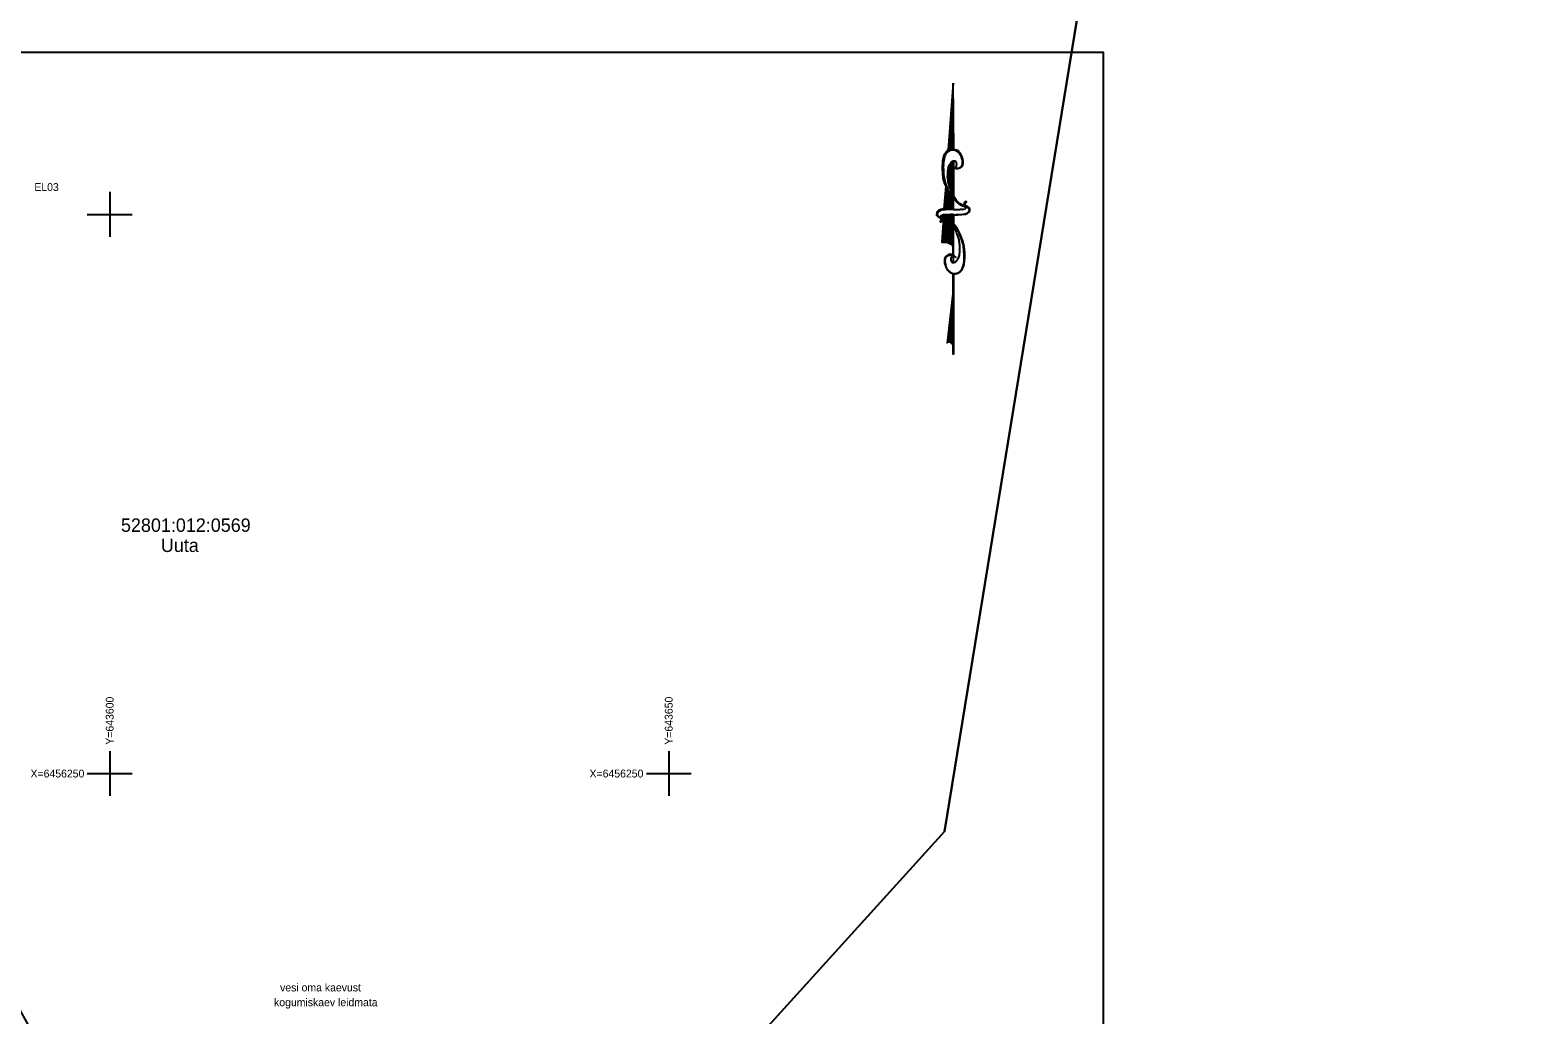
# Model space of a CAD drawing. Extents: x 642646 to 644682, y 6455426 to 6458531.
# Drawn here: x 643592.9 to 643727.7, y 6456228.4 to 6456316.5 of the extents above; entities that cross this region are included whole.
import ezdxf

# ---------------------------------------------------------------- set-up
doc = ezdxf.new("R2010")
doc.units = 0
for name, color, linetype in [('ALUSVORK', 7, 'Continuous'), ('KKAEV', 7, 'Continuous'), ('PIIR', 7, 'Continuous'), ('VKAEV', 7, 'Continuous'), ('VORK', 7, 'Continuous'), ('VORMISTUS', 7, 'Continuous')]:
    doc.layers.add(name, color=color, linetype=linetype)

msp = doc.modelspace()

# ---------------------------------------------------------------- linework, layer by layer
at = {"layer": 'PIIR'}
for points in [[(643594.18, 6456323.66), (643572.63, 6456263.51), (643610.25, 6456195.99), (643606.28, 6456193.22), (643617.99, 6456172.64), (643642.27, 6456124.44), (643673.03, 6456148.24), (643645.69, 6456178.45), (643629.89, 6456195.41), (643674.67, 6456244.82), (643699.3, 6456395.79), (643606.96, 6456405.84)], [(643699.3, 6456395.79), (643674.67, 6456244.82), (643629.89, 6456195.41), (643645.69, 6456178.45), (643694.66, 6456223.13), (643703.4, 6456210.8), (643711.8, 6456203.1), (643719.4, 6456198.1), (643725.5, 6456196.07), (643731.61, 6456194.38), (643738.1, 6456194.2), (643749.1, 6456196.1), (643775.5, 6456202.3), (643785.08, 6456204.32)]]:
    msp.add_lwpolyline(points, close=True, dxfattribs=at)
at = {"layer": 'VORK'}
for p, q in [((643600, 6456302), (643600, 6456298)), ((643598, 6456300), (643602, 6456300)), ((643600, 6456252), (643600, 6456248)), ((643650, 6456252), (643650, 6456248)), ((643598, 6456250), (643602, 6456250)), ((643648, 6456250), (643652, 6456250))]:
    msp.add_line(p, q, dxfattribs=at)
at = {"layer": 'VORMISTUS'}
for p, q in [((643675.45, 6456310.37), (643675.08, 6456305.67)), ((643675.45, 6456310.37), (643675.45, 6456305.73)), ((643675.34, 6456305.72), (643675.34, 6456309)), ((643675.39, 6456305.73), (643675.39, 6456309.57)), ((643675.43, 6456305.73), (643675.43, 6456310.14)), ((643675.25, 6456305.71), (643675.25, 6456307.85)), ((643675.3, 6456305.72), (643675.3, 6456308.42)), ((643675.12, 6456305.68), (643675.12, 6456306.13)), ((643675.16, 6456305.69), (643675.16, 6456306.7)), ((643675.21, 6456305.7), (643675.21, 6456307.28)), ((643675.46, 6456304.76), (643675.45, 6456300.44)), ((643674.95, 6456304.01), (643674.93, 6456303.69)), ((643674.94, 6456303.33), (643674.94, 6456303.45)), ((643674.98, 6456302.94), (643674.98, 6456304.04)), ((643675.03, 6456302.71), (643675.03, 6456304.21)), ((643675.07, 6456302.54), (643675.07, 6456304.34)), ((643675.12, 6456302.41), (643675.12, 6456304.42)), ((643675.16, 6456302.29), (643675.16, 6456304.5)), ((643675.21, 6456302.16), (643675.21, 6456304.57)), ((643675.25, 6456302.04), (643675.25, 6456304.62)), ((643675.3, 6456301.93), (643675.3, 6456304.65)), ((643675.34, 6456301.83), (643675.34, 6456304.68)), ((643675.39, 6456301.73), (643675.39, 6456304.71)), ((643675.43, 6456301.62), (643675.43, 6456304.74)), ((643674.81, 6456302.17), (643674.67, 6456300.39)), ((643674.84, 6456302.54), (643674.81, 6456302.17)), ((643674.81, 6456300.41), (643674.81, 6456302.12)), ((643674.85, 6456300.42), (643674.85, 6456302.51)), ((643674.9, 6456300.42), (643674.9, 6456302.4)), ((643674.94, 6456300.42), (643674.94, 6456302.28)), ((643674.98, 6456300.42), (643674.98, 6456302.17)), ((643675.03, 6456300.42), (643675.03, 6456302.09)), ((643674.72, 6456300.41), (643674.72, 6456300.96)), ((643674.76, 6456300.41), (643674.76, 6456301.54)), ((643675.07, 6456300.42), (643675.07, 6456302.02)), ((643675.12, 6456300.43), (643675.12, 6456301.94)), ((643675.16, 6456300.43), (643675.16, 6456301.87)), ((643675.21, 6456300.43), (643675.21, 6456301.79)), ((643675.25, 6456300.43), (643675.25, 6456301.72)), ((643675.3, 6456300.43), (643675.3, 6456301.66)), ((643675.34, 6456300.44), (643675.34, 6456301.6)), ((643675.39, 6456300.44), (643675.39, 6456301.54)), ((643675.43, 6456300.44), (643675.43, 6456301.48)), ((643674.64, 6456299.94), (643674.45, 6456297.53)), ((643674.63, 6456297.54), (643674.63, 6456299.82)), ((643674.67, 6456297.54), (643674.67, 6456299.94)), ((643674.72, 6456297.54), (643674.72, 6456299.95)), ((643674.76, 6456297.54), (643674.76, 6456299.95)), ((643674.81, 6456297.53), (643674.81, 6456299.95)), ((643674.85, 6456297.53), (643674.85, 6456299.96)), ((643674.9, 6456297.52), (643674.9, 6456299.96)), ((643674.94, 6456297.51), (643674.94, 6456299.96)), ((643674.98, 6456297.5), (643674.98, 6456299.97)), ((643675.03, 6456297.48), (643675.03, 6456299.97)), ((643675.07, 6456297.47), (643675.07, 6456299.97)), ((643675.12, 6456297.45), (643675.12, 6456299.97)), ((643675.16, 6456297.42), (643675.16, 6456299.97)), ((643675.21, 6456297.39), (643675.21, 6456299.97)), ((643675.25, 6456297.36), (643675.25, 6456299.97)), ((643675.3, 6456299.26), (643675.3, 6456299.97)), ((643675.34, 6456299.21), (643675.34, 6456299.97)), ((643675.39, 6456299.16), (643675.39, 6456299.97)), ((643675.43, 6456299.11), (643675.43, 6456299.96)), ((643675.45, 6456299.96), (643675.45, 6456299.9)), ((643675.45, 6456299.9), (643675.45, 6456299.09)), ((643674.49, 6456297.53), (643674.49, 6456298.1)), ((643674.54, 6456297.53), (643674.54, 6456298.68)), ((643674.58, 6456297.54), (643674.58, 6456299.25)), ((643675.3, 6456297.33), (643675.3, 6456299.24)), ((643675.34, 6456297.29), (643675.34, 6456299.17)), ((643675.39, 6456297.24), (643675.39, 6456299.11)), ((643675.43, 6456297.19), (643675.43, 6456299.04)), ((643675.45, 6456299.01), (643675.45, 6456298.73)), ((643675.45, 6456298.73), (643675.45, 6456297.17)), ((643674.45, 6456297.53), (643674.45, 6456297.53)), ((643675.45, 6456297.17), (643675.45, 6456295.69)), ((643675.44, 6456294.73), (643675.45, 6456292.89)), ((643675.45, 6456292.89), (643674.95, 6456288.61)), ((643675.43, 6456288.37), (643675.43, 6456292.74)), ((643675.45, 6456292.89), (643675.45, 6456288.25)), ((643675.3, 6456288.56), (643675.3, 6456291.59)), ((643675.34, 6456288.52), (643675.34, 6456291.98)), ((643675.39, 6456288.46), (643675.39, 6456292.36)), ((643675.12, 6456288.63), (643675.12, 6456290.06)), ((643675.16, 6456288.62), (643675.16, 6456290.45)), ((643675.21, 6456288.61), (643675.21, 6456290.83)), ((643675.25, 6456288.59), (643675.25, 6456291.21)), ((643674.98, 6456288.62), (643674.98, 6456288.92)), ((643675.03, 6456288.63), (643675.03, 6456289.3)), ((643675.07, 6456288.63), (643675.07, 6456289.68)), ((643675.45, 6456288.25), (643675.45, 6456287.54))]:
    msp.add_line(p, q, dxfattribs=at)
for points in [[(643413.55, 6456314.5), (643688.85, 6456314.5), (643688.85, 6456114.5), (643413.55, 6456114.5)], [(643675.45, 6456311.74), (643675, 6456305.78), (643674.8, 6456305.57), (643674.61, 6456305.26), (643674.49, 6456304.8), (643674.46, 6456304.11), (643674.53, 6456303.24), (643674.68, 6456302.73), (643674.77, 6456302.51), (643674.61, 6456300.49), (643674.35, 6456300.44), (643674.14, 6456300.34), (643673.98, 6456300.19), (643673.96, 6456299.93), (643674.14, 6456299.75), (643674.32, 6456299.63), (643674.41, 6456299.54), (643674.41, 6456299.45), (643674.31, 6456299.41), (643674.27, 6456299.38), (643674.31, 6456299.31), (643674.4, 6456299.36), (643674.5, 6456299.44), (643674.52, 6456299.54), (643674.48, 6456299.65), (643674.42, 6456299.76), (643674.43, 6456299.8), (643674.59, 6456299.71), (643674.42, 6456297.5), (643674.56, 6456297.51), (643674.77, 6456297.51), (643674.93, 6456297.48), (643675.08, 6456297.43), (643675.21, 6456297.35), (643675.35, 6456297.24), (643675.4, 6456297.16), (643675.4, 6456296.4), (643675.24, 6456296.44), (643675.03, 6456296.4), (643674.83, 6456296.29), (643674.72, 6456296.17), (643674.67, 6456295.99), (643674.66, 6456295.79), (643674.68, 6456295.59), (643674.74, 6456295.4), (643674.81, 6456295.23), (643674.93, 6456295.02), (643675.05, 6456294.89), (643675.21, 6456294.78), (643675.4, 6456294.72), (643675.4, 6456292.9), (643674.89, 6456288.52), (643675, 6456288.59), (643675.13, 6456288.6), (643675.3, 6456288.51), (643675.38, 6456288.38), (643675.4, 6456288.27), (643675.4, 6456287.52), (643675.49, 6456287.52), (643675.5, 6456294.69), (643675.65, 6456294.69), (643675.87, 6456294.73), (643676.07, 6456294.86), (643676.21, 6456295.02), (643676.33, 6456295.25), (643676.41, 6456295.52), (643676.46, 6456295.8), (643676.49, 6456296.12), (643676.48, 6456296.56), (643676.46, 6456296.9), (643676.39, 6456297.29), (643676.32, 6456297.59), (643676.1, 6456298.17), (643675.96, 6456298.45), (643675.83, 6456298.69), (643675.66, 6456298.94), (643675.49, 6456299.12), (643675.49, 6456299.96), (643675.87, 6456299.96), (643676.22, 6456299.98), (643676.55, 6456300.02), (643676.7, 6456300.09), (643676.86, 6456300.2), (643676.93, 6456300.32), (643676.94, 6456300.44), (643676.89, 6456300.57), (643676.8, 6456300.65), (643676.52, 6456300.85), (643676.49, 6456300.94), (643676.52, 6456301.01), (643676.59, 6456301.05), (643676.64, 6456301.08), (643676.62, 6456301.13), (643676.55, 6456301.15), (643676.47, 6456301.08), (643676.42, 6456301.01), (643676.41, 6456300.92), (643676.45, 6456300.81), (643676.48, 6456300.76), (643676.31, 6456300.83), (643676.08, 6456300.95), (643675.92, 6456301.07), (643675.73, 6456301.25), (643675.51, 6456301.61), (643675.51, 6456304.13), (643675.69, 6456304.09), (643675.87, 6456304.1), (643676.07, 6456304.16), (643676.24, 6456304.28), (643676.31, 6456304.43), (643676.33, 6456304.59), (643676.33, 6456304.71), (643676.3, 6456304.96), (643676.22, 6456305.19), (643676.13, 6456305.38), (643675.98, 6456305.56), (643675.85, 6456305.7), (643675.7, 6456305.75), (643675.5, 6456305.8)]]:
    msp.add_lwpolyline(points, close=True, dxfattribs=at)
for points in [[(643676.81, 6456300.56), (643676.61, 6456300.71), (643676.49, 6456300.79)], [(643674.1, 6456299.85), (643674.31, 6456299.7), (643674.42, 6456299.62)]]:
    msp.add_lwpolyline(points, dxfattribs=at)
for centre, radius, start, end in [((643677.09, 6456304.35), 2.54, 161.9783, 177.3741), ((643675.75, 6456304.79), 1.13, 138.7692, 161.9783), ((643675.35, 6456305.14), 0.588, 103.475, 138.7692), ((643675.39, 6456304.94), 0.795, 73.2347, 103.475), ((643675.53, 6456304.4), 0.364, 105.2375, 132.6362), ((643675.52, 6456304.46), 0.302, 76.4111, 105.2375), ((643675.54, 6456304.55), 0.21, 41.622, 76.4111), ((643675.42, 6456305.02), 0.71, 42.5083, 73.2347), ((643675.02, 6456304.65), 1.26, 19.5381, 42.5083), ((643674.93, 6456304.63), 1.34, 353.8516, 19.5381), ((643681.12, 6456304.17), 6.56, 177.3741, 185.2393), ((643677.63, 6456303.85), 3.06, 185.2393, 196.7699), ((643676.83, 6456303.65), 1.9, 166.4566, 180.1663), ((643680.16, 6456303.66), 5.24, 180.1663, 186.6274), ((643676.44, 6456303.74), 1.51, 151.0418, 166.4566), ((643675.83, 6456304.09), 0.798, 132.6362, 151.0418), ((643675.75, 6456304.78), 0.674, 222.2452, 240.0252), ((643675.74, 6456304.76), 0.643, 240.0252, 258.2344), ((643675.29, 6456304.47), 0.47, 313.0331, 330.627), ((643675.75, 6456304.81), 0.694, 258.2344, 280.2292), ((643675.52, 6456304.54), 0.236, 9.3172, 41.622), ((643675.33, 6456304.45), 0.429, 330.627, 349.0427), ((643675.17, 6456304.48), 0.59, 349.0427, 9.3172), ((643675.76, 6456304.75), 0.634, 280.2292, 303.2423), ((643675.91, 6456304.52), 0.363, 303.2423, 353.8516), ((643680.65, 6456304.76), 6.22, 196.7699, 204.2252), ((643677.67, 6456303.37), 2.73, 186.6274, 195.5824), ((643677.95, 6456303.54), 3.26, 204.2252, 214.5287), ((643679.16, 6456303.78), 4.27, 195.5824, 199.4395), ((643690.37, 6456307.74), 16.16, 199.4395, 201.4222), ((643677.84, 6456303.47), 3.13, 214.5287, 220.382), ((643677.21, 6456302.58), 2.02, 201.4222, 209.7264), ((643680.4, 6456304.4), 5.7, 209.7264, 214.6709), ((643680.76, 6456305.95), 6.96, 220.382, 224.3045), ((643676.69, 6456301.98), 1.27, 224.3045, 239.3288), ((643677.58, 6456303.48), 3.01, 239.3288, 249.0558), ((643676.55, 6456300.94), 0.0991, 137.0777, 189.0508), ((643676.92, 6456301), 0.476, 189.0508, 198.1648), ((643676.63, 6456300.86), 0.207, 101.7851, 137.0777), ((643676.9, 6456300.99), 0.453, 198.1648, 207.5078), ((643676.75, 6456300.91), 0.288, 207.5078, 219.7916), ((643676.36, 6456300.58), 0.229, 25.9216, 41.3778), ((643674.18, 6456300.04), 0.165, 151.3794, 187.0958), ((643674.35, 6456300.06), 0.332, 187.0958, 206.4041), ((643674.36, 6456299.94), 0.368, 127.7171, 151.3794), ((643674.2, 6456299.99), 0.17, 206.4041, 233.5541), ((643674.63, 6456299.59), 0.812, 112.8468, 127.7171), ((643674.58, 6456299.72), 0.677, 96.555, 112.8468), ((643674.43, 6456299.81), 0.0994, 123.3795, 169.5855), ((643674.49, 6456299.8), 0.157, 169.5855, 205.9216), ((643674.29, 6456299.54), 0.207, 281.7851, 317.0777), ((643674.55, 6456299.83), 0.229, 205.9216, 221.3778), ((643674.52, 6456299.67), 0.267, 107.9564, 123.3795), ((643674.16, 6456299.49), 0.288, 27.5078, 39.7916), ((643674.01, 6456299.42), 0.453, 18.1648, 27.5078), ((643674.58, 6456299.5), 0.443, 96.0005, 107.9564), ((643673.99, 6456299.41), 0.476, 9.0508, 18.1648), ((643674.36, 6456299.47), 0.0991, 317.0777, 9.0508), ((643673.4, 6456296.97), 3.01, 59.3288, 69.0558), ((643675.11, 6456295.08), 5.34, 94.1285, 96.555), ((643674.84, 6456297), 2.96, 92.8889, 96.0005), ((643675.78, 6456278.43), 21.55, 91.7368, 92.8889), ((643676.02, 6456282.49), 17.97, 92.8056, 94.1285), ((643674.29, 6456298.48), 1.27, 44.3045, 59.3288), ((643675.21, 6456297.33), 2.64, 89.2673, 91.7368), ((643675.29, 6456297.3), 3.14, 90.7774, 92.8056), ((643670.22, 6456294.5), 6.96, 40.382, 44.3045), ((643675.12, 6456290.38), 9.6, 87.9718, 89.2673), ((643675.4, 6456289.85), 10.59, 89.6725, 90.7774), ((643675.8, 6456310.03), 9.6, 267.9718, 269.2673), ((643675.52, 6456310.55), 10.59, 269.6725, 270.7774), ((643675.62, 6456303.11), 3.14, 270.7774, 272.8056), ((643675.71, 6456303.08), 2.64, 269.2673, 271.7368), ((643674.89, 6456317.92), 17.97, 272.8056, 274.1285), ((643675.13, 6456321.98), 21.55, 271.7368, 272.8889), ((643675.8, 6456305.32), 5.34, 274.1285, 276.555), ((643676.07, 6456303.4), 2.96, 272.8889, 276.0005), ((643676.33, 6456300.91), 0.443, 276.0005, 287.9564), ((643676.33, 6456300.69), 0.677, 276.555, 292.8468), ((643676.39, 6456300.74), 0.267, 287.9564, 303.3795), ((643676.48, 6456300.6), 0.0994, 303.3795, 349.5855), ((643676.42, 6456300.61), 0.157, 349.5855, 25.9216), ((643676.28, 6456300.82), 0.812, 292.8468, 307.7171), ((643676.55, 6456300.47), 0.368, 307.7171, 331.3794), ((643676.71, 6456300.42), 0.17, 26.4041, 53.5541), ((643676.56, 6456300.35), 0.332, 7.0958, 26.4041), ((643676.73, 6456300.37), 0.165, 331.3794, 7.0958), ((643670.58, 6456296.05), 5.7, 29.7264, 34.6709), ((643673.14, 6456296.99), 3.13, 34.5287, 40.382), ((643673.77, 6456297.87), 2.02, 21.4222, 29.7264), ((643660.61, 6456292.71), 16.16, 19.4395, 21.4222), ((643673.03, 6456296.91), 3.26, 24.2252, 34.5287), ((643671.82, 6456296.67), 4.27, 15.5824, 19.4395), ((643670.32, 6456295.69), 6.22, 16.7699, 24.2252), ((643674.64, 6456296.49), 1.06, 40.1394, 100.2647), ((643673.31, 6456297.08), 2.73, 6.6274, 15.5824), ((643674.15, 6456296.8), 1.9, 346.4566, 0.1663), ((643670.81, 6456296.79), 5.24, 0.1663, 6.6274), ((643673.35, 6456296.61), 3.06, 5.2393, 16.7699), ((643669.86, 6456296.29), 6.56, 357.3741, 5.2393), ((643676.05, 6456295.83), 1.34, 173.8516, 199.5381), ((643675.07, 6456295.93), 0.363, 123.2423, 173.8516), ((643675.96, 6456295.8), 1.26, 199.5381, 222.5083), ((643675.22, 6456295.71), 0.634, 100.2292, 123.2423), ((643675.23, 6456295.65), 0.694, 78.2344, 100.2292), ((643675.81, 6456295.97), 0.59, 169.0427, 189.3172), ((643675.65, 6456296), 0.429, 150.627, 169.0427), ((643675.46, 6456295.92), 0.236, 189.3172, 221.622), ((643675.69, 6456295.98), 0.47, 133.0331, 150.627), ((643675.44, 6456295.9), 0.21, 221.622, 256.4111), ((643675.24, 6456295.7), 0.643, 60.0252, 78.2344), ((643675.46, 6456295.99), 0.302, 256.4111, 285.2375), ((643675.45, 6456296.05), 0.364, 285.2375, 312.6362), ((643675.23, 6456295.67), 0.674, 42.2452, 60.0252), ((643675.15, 6456296.37), 0.798, 312.6362, 331.0418), ((643674.53, 6456296.71), 1.51, 331.0418, 346.4566), ((643673.89, 6456296.1), 2.54, 341.9783, 357.3741), ((643675.56, 6456295.43), 0.71, 222.5083, 253.2347), ((643675.58, 6456295.51), 0.795, 253.2347, 283.475), ((643675.63, 6456295.31), 0.588, 283.475, 318.7692), ((643675.23, 6456295.66), 1.13, 318.7692, 341.9783), ((643675.07, 6456288.25), 0.38, 0.0614, 108.1897)]:
    msp.add_arc(centre, radius, start, end, dxfattribs=at)

# ---------------------------------------------------------------- texts
at = {"layer": 'ALUSVORK'}
msp.add_text('EL03', height=0.7, dxfattribs=at).set_placement((643593.26, 6456302.09))
at = {"layer": 'KKAEV'}
msp.add_text('kogumiskaev leidmata', height=0.7, dxfattribs=at).set_placement((643614.7, 6456229.2))
at = {"layer": 'PIIR'}
for s, p in [('52801:012:0569', (643601.01, 6456271.61)), ('Uuta', (643604.58, 6456269.81))]:
    msp.add_text(s, height=1.2, dxfattribs=at).set_placement(p)
at = {"layer": 'VKAEV'}
msp.add_text('vesi oma kaevust', height=0.7, dxfattribs=at).set_placement((643615.24, 6456230.52))
at = {"layer": 'VORK'}
for s, p in [('Y=643600', (643600.35, 6456252.58)), ('Y=643650', (643650.35, 6456252.58))]:
    msp.add_text(s, height=0.7, rotation=90, dxfattribs=at).set_placement(p)
for p in [(643592.92, 6456249.65), (643642.92, 6456249.65)]:
    msp.add_text('X=6456250', height=0.7, dxfattribs=at).set_placement(p)

doc.saveas('drawing.dxf')
